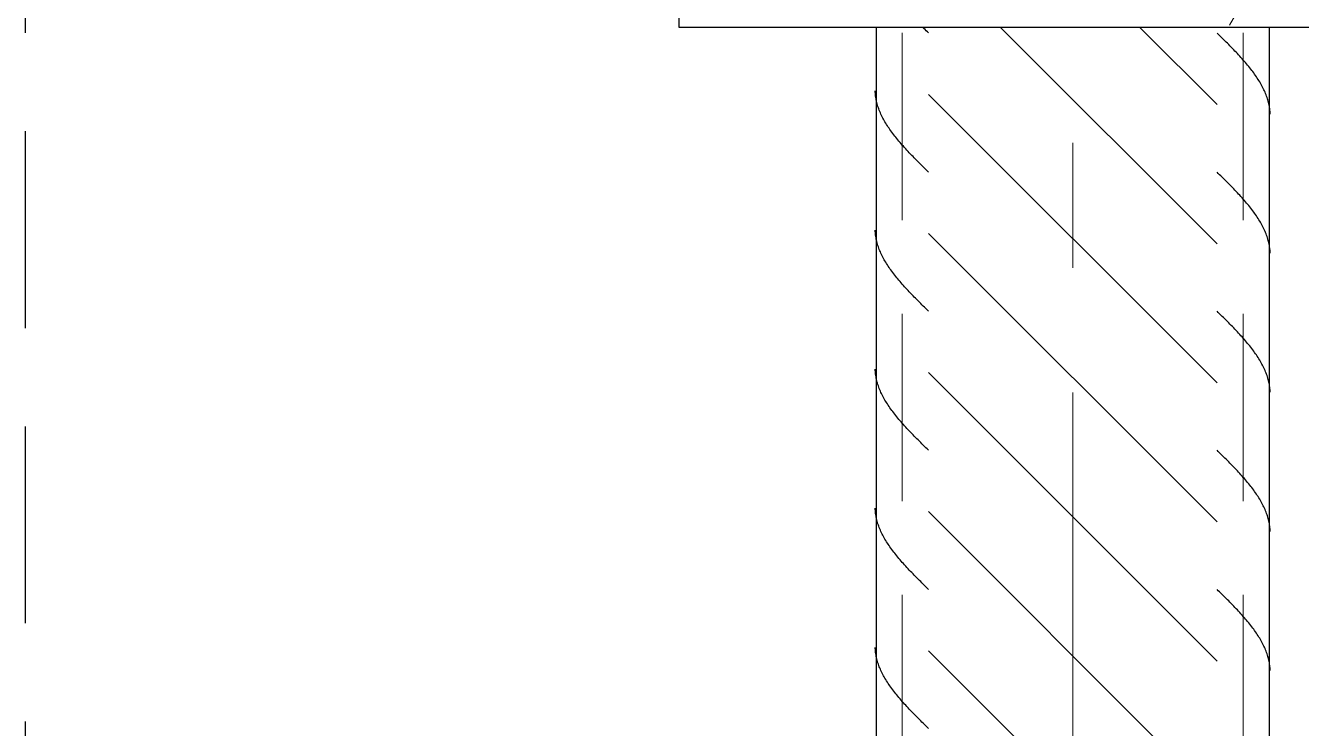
# Model space of a CAD drawing. Extents: x -9282 to 18119, y -11629 to 17404.
# Drawn here: x 1214.8 to 1312.1, y 3419 to 3472.6 of the extents above; entities that cross this region are included whole.
import ezdxf

# ---------------------------------------------------------------- set-up
doc = ezdxf.new("R2010")
doc.units = 0
doc.header["$LTSCALE"] = 30
doc.header["$MEASUREMENT"] = 0
for name, pattern in [('EJEH$0$DASHED', [0.75, 0.5, -0.25]), ('EJEH$0$Grid Line', [2.2225, 1.27, -0.3175, 0.3175, -0.3175]), ('EJEH$0$RLE-PROYECCION', [0.71438, 0.47625, -0.23813])]:
    doc.linetypes.add(name, pattern=pattern)
doc.layers.get('0').update_dxf_attribs({"linetype": 'CONTINUOUS'})
doc.layers.add('EJEH$0$CORTES', color=5, linetype='CONTINUOUS')
doc.layers.add('EJEH$0$RLA-ACHURADO', color=30, linetype='EJEH$0$RLE-PROYECCION', lineweight=15, transparency=0.7)
doc.layers.add('EJEH$0$RLA-CONTORNO', color=30, linetype='CONTINUOUS', lineweight=25)
doc.layers.add('EJEH$0$RLE-EJES-AUXILIAR', color=1, linetype='EJEH$0$Grid Line', lineweight=15)

# ---------------------------------------------------------------- blocks, each defined once
blk = doc.blocks.new('EJEH$0$RLA-COLUMNAS-CAJONES - P_M_ 300x300x20-306602-EJE H')
at = {"layer": 'EJEH$0$RLA-ACHURADO'}
for p, q in [((-1629.816, 788.27), (-1629.816, 1103)), ((-1603.816, 788.27), (-1603.816, 1103))]:
    blk.add_line(p, q, dxfattribs=at)
blk = doc.blocks.new('EJEH$0$FP_1-EJE H')
at = {"layer": 'EJEH$0$RLA-CONTORNO'}
for p, q in [((-1605.716, 1102.474), (-1605.816, 1102.572)), ((-1605.617, 1102.375), (-1605.716, 1102.474)), ((-1605.517, 1102.277), (-1605.617, 1102.375)), ((-1601.816, 826.771), (-1601.816, 1103)), ((-1605.418, 1102.179), (-1605.517, 1102.277)), ((-1605.319, 1102.081), (-1605.418, 1102.179)), ((-1605.22, 1101.983), (-1605.319, 1102.081)), ((-1605.122, 1101.885), (-1605.22, 1101.983)), ((-1605.024, 1101.786), (-1605.122, 1101.885)), ((-1604.927, 1101.688), (-1605.024, 1101.786)), ((-1604.83, 1101.59), (-1604.927, 1101.688)), ((-1604.734, 1101.492), (-1604.83, 1101.59)), ((-1604.638, 1101.394), (-1604.734, 1101.492)), ((-1604.543, 1101.296), (-1604.638, 1101.394)), ((-1604.449, 1101.197), (-1604.543, 1101.296)), ((-1604.355, 1101.099), (-1604.449, 1101.197)), ((-1604.263, 1101.001), (-1604.355, 1101.099)), ((-1604.171, 1100.903), (-1604.263, 1101.001)), ((-1604.081, 1100.805), (-1604.171, 1100.903)), ((-1603.991, 1100.706), (-1604.081, 1100.805)), ((-1603.903, 1100.608), (-1603.991, 1100.706)), ((-1603.816, 1100.51), (-1603.903, 1100.608)), ((-1603.73, 1100.412), (-1603.816, 1100.51)), ((-1603.645, 1100.314), (-1603.73, 1100.412)), ((-1603.561, 1100.216), (-1603.645, 1100.314)), ((-1603.479, 1100.117), (-1603.561, 1100.216)), ((-1603.398, 1100.019), (-1603.479, 1100.117)), ((-1603.319, 1099.921), (-1603.398, 1100.019)), ((-1603.241, 1099.823), (-1603.319, 1099.921)), ((-1603.165, 1099.725), (-1603.241, 1099.823)), ((-1603.091, 1099.627), (-1603.165, 1099.725)), ((-1603.018, 1099.528), (-1603.091, 1099.627)), ((-1602.946, 1099.43), (-1603.018, 1099.528)), ((-1602.877, 1099.332), (-1602.946, 1099.43)), ((-1602.809, 1099.234), (-1602.877, 1099.332)), ((-1602.743, 1099.136), (-1602.809, 1099.234)), ((-1602.679, 1099.037), (-1602.743, 1099.136)), ((-1602.617, 1098.939), (-1602.679, 1099.037)), ((-1602.556, 1098.841), (-1602.617, 1098.939)), ((-1602.498, 1098.743), (-1602.556, 1098.841)), ((-1602.442, 1098.645), (-1602.498, 1098.743)), ((-1602.387, 1098.547), (-1602.442, 1098.645)), ((-1602.335, 1098.448), (-1602.387, 1098.547)), ((-1602.285, 1098.35), (-1602.335, 1098.448)), ((-1602.237, 1098.252), (-1602.285, 1098.35)), ((-1602.191, 1098.154), (-1602.237, 1098.252)), ((-1602.147, 1098.056), (-1602.191, 1098.154)), ((-1602.106, 1097.958), (-1602.147, 1098.056)), ((-1602.067, 1097.859), (-1602.106, 1097.958)), ((-1602.03, 1097.761), (-1602.067, 1097.859)), ((-1601.995, 1097.663), (-1602.03, 1097.761)), ((-1601.963, 1097.565), (-1601.995, 1097.663)), ((-1601.932, 1097.467), (-1601.963, 1097.565)), ((-1601.905, 1097.369), (-1601.932, 1097.467)), ((-1601.879, 1097.27), (-1601.905, 1097.369)), ((-1601.856, 1097.172), (-1601.879, 1097.27)), ((-1601.836, 1097.074), (-1601.856, 1097.172)), ((-1601.817, 1096.976), (-1601.836, 1097.074)), ((-1601.802, 1096.878), (-1601.817, 1096.976)), ((-1601.788, 1096.779), (-1601.802, 1096.878)), ((-1601.777, 1096.681), (-1601.788, 1096.779)), ((-1601.769, 1096.583), (-1601.777, 1096.681)), ((-1601.763, 1096.485), (-1601.769, 1096.583)), ((-1601.759, 1096.387), (-1601.763, 1096.485)), ((-1605.716, 1091.867), (-1605.816, 1091.965)), ((-1605.617, 1091.769), (-1605.716, 1091.867)), ((-1605.517, 1091.671), (-1605.617, 1091.769)), ((-1605.418, 1091.572), (-1605.517, 1091.671)), ((-1605.319, 1091.474), (-1605.418, 1091.572)), ((-1605.22, 1091.376), (-1605.319, 1091.474)), ((-1605.122, 1091.278), (-1605.22, 1091.376)), ((-1605.024, 1091.18), (-1605.122, 1091.278)), ((-1604.927, 1091.082), (-1605.024, 1091.18)), ((-1604.83, 1090.983), (-1604.927, 1091.082)), ((-1604.734, 1090.885), (-1604.83, 1090.983)), ((-1604.638, 1090.787), (-1604.734, 1090.885)), ((-1604.543, 1090.689), (-1604.638, 1090.787)), ((-1604.449, 1090.591), (-1604.543, 1090.689)), ((-1604.355, 1090.493), (-1604.449, 1090.591)), ((-1604.263, 1090.394), (-1604.355, 1090.493)), ((-1604.171, 1090.296), (-1604.263, 1090.394)), ((-1604.081, 1090.198), (-1604.171, 1090.296)), ((-1603.991, 1090.1), (-1604.081, 1090.198)), ((-1603.903, 1090.002), (-1603.991, 1090.1)), ((-1603.816, 1089.904), (-1603.903, 1090.002)), ((-1603.73, 1089.805), (-1603.816, 1089.904)), ((-1603.645, 1089.707), (-1603.73, 1089.805)), ((-1603.561, 1089.609), (-1603.645, 1089.707)), ((-1603.479, 1089.511), (-1603.561, 1089.609)), ((-1603.398, 1089.413), (-1603.479, 1089.511)), ((-1603.319, 1089.314), (-1603.398, 1089.413)), ((-1603.241, 1089.216), (-1603.319, 1089.314)), ((-1603.165, 1089.118), (-1603.241, 1089.216)), ((-1603.091, 1089.02), (-1603.165, 1089.118)), ((-1603.018, 1088.922), (-1603.091, 1089.02)), ((-1602.946, 1088.824), (-1603.018, 1088.922)), ((-1602.877, 1088.725), (-1602.946, 1088.824)), ((-1602.809, 1088.627), (-1602.877, 1088.725)), ((-1602.743, 1088.529), (-1602.809, 1088.627)), ((-1602.679, 1088.431), (-1602.743, 1088.529)), ((-1602.617, 1088.333), (-1602.679, 1088.431)), ((-1602.556, 1088.235), (-1602.617, 1088.333)), ((-1602.498, 1088.136), (-1602.556, 1088.235)), ((-1602.442, 1088.038), (-1602.498, 1088.136)), ((-1602.387, 1087.94), (-1602.442, 1088.038)), ((-1602.335, 1087.842), (-1602.387, 1087.94)), ((-1602.285, 1087.744), (-1602.335, 1087.842)), ((-1602.237, 1087.645), (-1602.285, 1087.744)), ((-1602.191, 1087.547), (-1602.237, 1087.645)), ((-1602.147, 1087.449), (-1602.191, 1087.547)), ((-1602.106, 1087.351), (-1602.147, 1087.449)), ((-1602.067, 1087.253), (-1602.106, 1087.351)), ((-1602.03, 1087.155), (-1602.067, 1087.253)), ((-1601.995, 1087.056), (-1602.03, 1087.155)), ((-1601.963, 1086.958), (-1601.995, 1087.056)), ((-1601.932, 1086.86), (-1601.963, 1086.958)), ((-1601.905, 1086.762), (-1601.932, 1086.86)), ((-1601.879, 1086.664), (-1601.905, 1086.762)), ((-1601.856, 1086.566), (-1601.879, 1086.664)), ((-1601.836, 1086.467), (-1601.856, 1086.566)), ((-1601.817, 1086.369), (-1601.836, 1086.467)), ((-1601.802, 1086.271), (-1601.817, 1086.369)), ((-1601.788, 1086.173), (-1601.802, 1086.271)), ((-1601.777, 1086.075), (-1601.788, 1086.173)), ((-1601.769, 1085.977), (-1601.777, 1086.075)), ((-1601.763, 1085.878), (-1601.769, 1085.977)), ((-1601.759, 1085.78), (-1601.763, 1085.878)), ((-1605.716, 1081.26), (-1605.816, 1081.359)), ((-1605.617, 1081.162), (-1605.716, 1081.26)), ((-1605.517, 1081.064), (-1605.617, 1081.162)), ((-1605.418, 1080.966), (-1605.517, 1081.064)), ((-1605.319, 1080.868), (-1605.418, 1080.966)), ((-1605.22, 1080.77), (-1605.319, 1080.868)), ((-1605.122, 1080.671), (-1605.22, 1080.77)), ((-1605.024, 1080.573), (-1605.122, 1080.671)), ((-1604.927, 1080.475), (-1605.024, 1080.573)), ((-1604.83, 1080.377), (-1604.927, 1080.475)), ((-1604.734, 1080.279), (-1604.83, 1080.377)), ((-1604.638, 1080.18), (-1604.734, 1080.279)), ((-1604.543, 1080.082), (-1604.638, 1080.18)), ((-1604.449, 1079.984), (-1604.543, 1080.082)), ((-1604.355, 1079.886), (-1604.449, 1079.984)), ((-1604.263, 1079.788), (-1604.355, 1079.886)), ((-1604.171, 1079.69), (-1604.263, 1079.788)), ((-1604.081, 1079.591), (-1604.171, 1079.69)), ((-1603.991, 1079.493), (-1604.081, 1079.591)), ((-1603.903, 1079.395), (-1603.991, 1079.493)), ((-1603.816, 1079.297), (-1603.903, 1079.395)), ((-1603.73, 1079.199), (-1603.816, 1079.297)), ((-1603.645, 1079.101), (-1603.73, 1079.199)), ((-1603.561, 1079.002), (-1603.645, 1079.101)), ((-1603.479, 1078.904), (-1603.561, 1079.002)), ((-1603.398, 1078.806), (-1603.479, 1078.904)), ((-1603.319, 1078.708), (-1603.398, 1078.806)), ((-1603.241, 1078.61), (-1603.319, 1078.708)), ((-1603.165, 1078.512), (-1603.241, 1078.61)), ((-1603.091, 1078.413), (-1603.165, 1078.512)), ((-1603.018, 1078.315), (-1603.091, 1078.413)), ((-1602.946, 1078.217), (-1603.018, 1078.315)), ((-1602.877, 1078.119), (-1602.946, 1078.217)), ((-1602.809, 1078.021), (-1602.877, 1078.119)), ((-1602.743, 1077.922), (-1602.809, 1078.021)), ((-1602.679, 1077.824), (-1602.743, 1077.922)), ((-1602.617, 1077.726), (-1602.679, 1077.824)), ((-1602.556, 1077.628), (-1602.617, 1077.726)), ((-1602.498, 1077.53), (-1602.556, 1077.628)), ((-1602.442, 1077.432), (-1602.498, 1077.53)), ((-1602.387, 1077.333), (-1602.442, 1077.432)), ((-1602.335, 1077.235), (-1602.387, 1077.333)), ((-1602.285, 1077.137), (-1602.335, 1077.235)), ((-1602.237, 1077.039), (-1602.285, 1077.137)), ((-1602.191, 1076.941), (-1602.237, 1077.039)), ((-1602.147, 1076.843), (-1602.191, 1076.941)), ((-1602.106, 1076.744), (-1602.147, 1076.843)), ((-1602.067, 1076.646), (-1602.106, 1076.744)), ((-1602.03, 1076.548), (-1602.067, 1076.646)), ((-1601.995, 1076.45), (-1602.03, 1076.548)), ((-1601.963, 1076.352), (-1601.995, 1076.45)), ((-1601.932, 1076.253), (-1601.963, 1076.352)), ((-1601.905, 1076.155), (-1601.932, 1076.253)), ((-1601.879, 1076.057), (-1601.905, 1076.155)), ((-1601.856, 1075.959), (-1601.879, 1076.057)), ((-1601.836, 1075.861), (-1601.856, 1075.959)), ((-1601.817, 1075.763), (-1601.836, 1075.861)), ((-1601.802, 1075.664), (-1601.817, 1075.763)), ((-1601.788, 1075.566), (-1601.802, 1075.664)), ((-1601.777, 1075.468), (-1601.788, 1075.566)), ((-1601.769, 1075.37), (-1601.777, 1075.468)), ((-1601.763, 1075.272), (-1601.769, 1075.37)), ((-1601.759, 1075.174), (-1601.763, 1075.272)), ((-1605.716, 1070.654), (-1605.816, 1070.752)), ((-1605.617, 1070.556), (-1605.716, 1070.654)), ((-1605.517, 1070.457), (-1605.617, 1070.556)), ((-1605.418, 1070.359), (-1605.517, 1070.457)), ((-1605.319, 1070.261), (-1605.418, 1070.359)), ((-1605.22, 1070.163), (-1605.319, 1070.261)), ((-1605.122, 1070.065), (-1605.22, 1070.163)), ((-1605.024, 1069.967), (-1605.122, 1070.065)), ((-1604.927, 1069.868), (-1605.024, 1069.967)), ((-1604.83, 1069.77), (-1604.927, 1069.868)), ((-1604.734, 1069.672), (-1604.83, 1069.77)), ((-1604.638, 1069.574), (-1604.734, 1069.672)), ((-1604.543, 1069.476), (-1604.638, 1069.574)), ((-1604.449, 1069.378), (-1604.543, 1069.476)), ((-1604.355, 1069.279), (-1604.449, 1069.378)), ((-1604.263, 1069.181), (-1604.355, 1069.279)), ((-1604.171, 1069.083), (-1604.263, 1069.181)), ((-1604.081, 1068.985), (-1604.171, 1069.083)), ((-1603.991, 1068.887), (-1604.081, 1068.985)), ((-1603.903, 1068.788), (-1603.991, 1068.887)), ((-1603.816, 1068.69), (-1603.903, 1068.788)), ((-1603.73, 1068.592), (-1603.816, 1068.69)), ((-1603.645, 1068.494), (-1603.73, 1068.592)), ((-1603.561, 1068.396), (-1603.645, 1068.494)), ((-1603.479, 1068.298), (-1603.561, 1068.396)), ((-1603.398, 1068.199), (-1603.479, 1068.298)), ((-1603.319, 1068.101), (-1603.398, 1068.199)), ((-1603.241, 1068.003), (-1603.319, 1068.101)), ((-1603.165, 1067.905), (-1603.241, 1068.003)), ((-1603.091, 1067.807), (-1603.165, 1067.905)), ((-1603.018, 1067.709), (-1603.091, 1067.807)), ((-1602.946, 1067.61), (-1603.018, 1067.709)), ((-1602.877, 1067.512), (-1602.946, 1067.61)), ((-1602.809, 1067.414), (-1602.877, 1067.512)), ((-1602.743, 1067.316), (-1602.809, 1067.414)), ((-1602.679, 1067.218), (-1602.743, 1067.316)), ((-1602.617, 1067.12), (-1602.679, 1067.218)), ((-1602.556, 1067.021), (-1602.617, 1067.12)), ((-1602.498, 1066.923), (-1602.556, 1067.021)), ((-1602.442, 1066.825), (-1602.498, 1066.923)), ((-1602.387, 1066.727), (-1602.442, 1066.825)), ((-1602.335, 1066.629), (-1602.387, 1066.727)), ((-1602.285, 1066.53), (-1602.335, 1066.629)), ((-1602.237, 1066.432), (-1602.285, 1066.53)), ((-1602.191, 1066.334), (-1602.237, 1066.432)), ((-1602.147, 1066.236), (-1602.191, 1066.334)), ((-1602.106, 1066.138), (-1602.147, 1066.236)), ((-1602.067, 1066.04), (-1602.106, 1066.138)), ((-1602.03, 1065.941), (-1602.067, 1066.04)), ((-1601.995, 1065.843), (-1602.03, 1065.941)), ((-1601.963, 1065.745), (-1601.995, 1065.843)), ((-1601.932, 1065.647), (-1601.963, 1065.745)), ((-1601.905, 1065.549), (-1601.932, 1065.647)), ((-1601.879, 1065.451), (-1601.905, 1065.549)), ((-1601.856, 1065.352), (-1601.879, 1065.451)), ((-1601.836, 1065.254), (-1601.856, 1065.352)), ((-1601.817, 1065.156), (-1601.836, 1065.254)), ((-1601.802, 1065.058), (-1601.817, 1065.156)), ((-1601.788, 1064.96), (-1601.802, 1065.058)), ((-1601.777, 1064.861), (-1601.788, 1064.96)), ((-1601.769, 1064.763), (-1601.777, 1064.861)), ((-1601.763, 1064.665), (-1601.769, 1064.763)), ((-1601.759, 1064.567), (-1601.763, 1064.665)), ((-1605.716, 1060.047), (-1605.816, 1060.145)), ((-1605.617, 1059.949), (-1605.716, 1060.047)), ((-1605.517, 1059.851), (-1605.617, 1059.949)), ((-1605.418, 1059.753), (-1605.517, 1059.851)), ((-1605.319, 1059.655), (-1605.418, 1059.753)), ((-1605.22, 1059.556), (-1605.319, 1059.655)), ((-1605.122, 1059.458), (-1605.22, 1059.556)), ((-1605.024, 1059.36), (-1605.122, 1059.458)), ((-1604.927, 1059.262), (-1605.024, 1059.36)), ((-1604.83, 1059.164), (-1604.927, 1059.262)), ((-1604.734, 1059.065), (-1604.83, 1059.164)), ((-1604.638, 1058.967), (-1604.734, 1059.065)), ((-1604.543, 1058.869), (-1604.638, 1058.967)), ((-1604.449, 1058.771), (-1604.543, 1058.869)), ((-1604.355, 1058.673), (-1604.449, 1058.771)), ((-1604.263, 1058.575), (-1604.355, 1058.673)), ((-1604.171, 1058.476), (-1604.263, 1058.575)), ((-1604.081, 1058.378), (-1604.171, 1058.476)), ((-1603.991, 1058.28), (-1604.081, 1058.378)), ((-1603.903, 1058.182), (-1603.991, 1058.28)), ((-1603.816, 1058.084), (-1603.903, 1058.182)), ((-1603.73, 1057.986), (-1603.816, 1058.084)), ((-1603.645, 1057.887), (-1603.73, 1057.986)), ((-1603.561, 1057.789), (-1603.645, 1057.887)), ((-1603.479, 1057.691), (-1603.561, 1057.789)), ((-1603.398, 1057.593), (-1603.479, 1057.691)), ((-1603.319, 1057.495), (-1603.398, 1057.593)), ((-1603.241, 1057.396), (-1603.319, 1057.495)), ((-1603.165, 1057.298), (-1603.241, 1057.396)), ((-1603.091, 1057.2), (-1603.165, 1057.298)), ((-1603.018, 1057.102), (-1603.091, 1057.2)), ((-1602.946, 1057.004), (-1603.018, 1057.102)), ((-1602.877, 1056.906), (-1602.946, 1057.004)), ((-1602.809, 1056.807), (-1602.877, 1056.906)), ((-1602.743, 1056.709), (-1602.809, 1056.807)), ((-1602.679, 1056.611), (-1602.743, 1056.709)), ((-1602.617, 1056.513), (-1602.679, 1056.611)), ((-1602.556, 1056.415), (-1602.617, 1056.513)), ((-1602.498, 1056.317), (-1602.556, 1056.415)), ((-1602.442, 1056.218), (-1602.498, 1056.317)), ((-1602.387, 1056.12), (-1602.442, 1056.218)), ((-1602.335, 1056.022), (-1602.387, 1056.12)), ((-1602.285, 1055.924), (-1602.335, 1056.022)), ((-1602.237, 1055.826), (-1602.285, 1055.924)), ((-1602.191, 1055.728), (-1602.237, 1055.826)), ((-1602.147, 1055.629), (-1602.191, 1055.728)), ((-1602.106, 1055.531), (-1602.147, 1055.629)), ((-1602.067, 1055.433), (-1602.106, 1055.531)), ((-1602.03, 1055.335), (-1602.067, 1055.433)), ((-1601.995, 1055.237), (-1602.03, 1055.335)), ((-1601.963, 1055.138), (-1601.995, 1055.237)), ((-1601.932, 1055.04), (-1601.963, 1055.138)), ((-1601.905, 1054.942), (-1601.932, 1055.04)), ((-1601.879, 1054.844), (-1601.905, 1054.942)), ((-1601.856, 1054.746), (-1601.879, 1054.844)), ((-1601.836, 1054.648), (-1601.856, 1054.746)), ((-1601.817, 1054.549), (-1601.836, 1054.648)), ((-1601.802, 1054.451), (-1601.817, 1054.549)), ((-1601.788, 1054.353), (-1601.802, 1054.451)), ((-1601.777, 1054.255), (-1601.788, 1054.353)), ((-1601.769, 1054.157), (-1601.777, 1054.255)), ((-1601.763, 1054.059), (-1601.769, 1054.157)), ((-1601.759, 1053.96), (-1601.763, 1054.059))]:
    blk.add_line(p, q, dxfattribs=at)
blk = doc.blocks.new('EJEH$0$FP_2-EJE H')
at = {"layer": 'EJEH$0$RLA-CONTORNO'}
for p, q in [((-1631.816, 1103), (-1631.816, 788.27)), ((-1628.161, 1102.915), (-1628.247, 1103)), ((-1628.075, 1102.83), (-1628.161, 1102.915)), ((-1627.989, 1102.744), (-1628.075, 1102.83)), ((-1627.902, 1102.659), (-1627.989, 1102.744)), ((-1627.816, 1102.574), (-1627.902, 1102.659)), ((-1631.869, 1098.054), (-1631.873, 1098.152)), ((-1631.863, 1097.956), (-1631.869, 1098.054)), ((-1631.855, 1097.858), (-1631.863, 1097.956)), ((-1631.844, 1097.76), (-1631.855, 1097.858)), ((-1631.83, 1097.662), (-1631.844, 1097.76)), ((-1631.814, 1097.563), (-1631.83, 1097.662)), ((-1631.796, 1097.465), (-1631.814, 1097.563)), ((-1631.776, 1097.367), (-1631.796, 1097.465)), ((-1631.753, 1097.269), (-1631.776, 1097.367)), ((-1631.727, 1097.171), (-1631.753, 1097.269)), ((-1631.699, 1097.072), (-1631.727, 1097.171)), ((-1631.669, 1096.974), (-1631.699, 1097.072)), ((-1631.637, 1096.876), (-1631.669, 1096.974)), ((-1631.602, 1096.778), (-1631.637, 1096.876)), ((-1631.565, 1096.68), (-1631.602, 1096.778)), ((-1631.526, 1096.582), (-1631.565, 1096.68)), ((-1631.485, 1096.483), (-1631.526, 1096.582)), ((-1631.441, 1096.385), (-1631.485, 1096.483)), ((-1631.395, 1096.287), (-1631.441, 1096.385)), ((-1631.347, 1096.189), (-1631.395, 1096.287)), ((-1631.297, 1096.091), (-1631.347, 1096.189)), ((-1631.245, 1095.993), (-1631.297, 1096.091)), ((-1631.19, 1095.894), (-1631.245, 1095.993)), ((-1631.134, 1095.796), (-1631.19, 1095.894)), ((-1631.076, 1095.698), (-1631.134, 1095.796)), ((-1631.015, 1095.6), (-1631.076, 1095.698)), ((-1630.953, 1095.502), (-1631.015, 1095.6)), ((-1630.889, 1095.404), (-1630.953, 1095.502)), ((-1630.823, 1095.305), (-1630.889, 1095.404)), ((-1630.755, 1095.207), (-1630.823, 1095.305)), ((-1630.686, 1095.109), (-1630.755, 1095.207)), ((-1630.614, 1095.011), (-1630.686, 1095.109)), ((-1630.541, 1094.913), (-1630.614, 1095.011)), ((-1630.467, 1094.814), (-1630.541, 1094.913)), ((-1630.39, 1094.716), (-1630.467, 1094.814)), ((-1630.313, 1094.618), (-1630.39, 1094.716)), ((-1630.233, 1094.52), (-1630.313, 1094.618)), ((-1630.153, 1094.422), (-1630.233, 1094.52)), ((-1630.071, 1094.324), (-1630.153, 1094.422)), ((-1629.987, 1094.225), (-1630.071, 1094.324)), ((-1629.902, 1094.127), (-1629.987, 1094.225)), ((-1629.816, 1094.029), (-1629.902, 1094.127)), ((-1629.729, 1093.931), (-1629.816, 1094.029)), ((-1629.641, 1093.833), (-1629.729, 1093.931)), ((-1629.551, 1093.735), (-1629.641, 1093.833)), ((-1629.46, 1093.636), (-1629.551, 1093.735)), ((-1629.369, 1093.538), (-1629.46, 1093.636)), ((-1629.276, 1093.44), (-1629.369, 1093.538)), ((-1629.183, 1093.342), (-1629.276, 1093.44)), ((-1629.089, 1093.244), (-1629.183, 1093.342)), ((-1628.994, 1093.145), (-1629.089, 1093.244)), ((-1628.898, 1093.047), (-1628.994, 1093.145)), ((-1628.802, 1092.949), (-1628.898, 1093.047)), ((-1628.705, 1092.851), (-1628.802, 1092.949)), ((-1628.608, 1092.753), (-1628.705, 1092.851)), ((-1628.51, 1092.655), (-1628.608, 1092.753)), ((-1628.411, 1092.556), (-1628.51, 1092.655)), ((-1628.313, 1092.458), (-1628.411, 1092.556)), ((-1628.214, 1092.36), (-1628.313, 1092.458)), ((-1628.114, 1092.262), (-1628.214, 1092.36)), ((-1628.015, 1092.164), (-1628.114, 1092.262)), ((-1627.916, 1092.066), (-1628.015, 1092.164)), ((-1627.816, 1091.967), (-1627.916, 1092.066)), ((-1631.869, 1087.448), (-1631.873, 1087.546)), ((-1631.863, 1087.349), (-1631.869, 1087.448)), ((-1631.855, 1087.251), (-1631.863, 1087.349)), ((-1631.844, 1087.153), (-1631.855, 1087.251)), ((-1631.83, 1087.055), (-1631.844, 1087.153)), ((-1631.814, 1086.957), (-1631.83, 1087.055)), ((-1631.796, 1086.859), (-1631.814, 1086.957)), ((-1631.776, 1086.76), (-1631.796, 1086.859)), ((-1631.753, 1086.662), (-1631.776, 1086.76)), ((-1631.727, 1086.564), (-1631.753, 1086.662)), ((-1631.699, 1086.466), (-1631.727, 1086.564)), ((-1631.669, 1086.368), (-1631.699, 1086.466)), ((-1631.637, 1086.27), (-1631.669, 1086.368)), ((-1631.602, 1086.171), (-1631.637, 1086.27)), ((-1631.565, 1086.073), (-1631.602, 1086.171)), ((-1631.526, 1085.975), (-1631.565, 1086.073)), ((-1631.485, 1085.877), (-1631.526, 1085.975)), ((-1631.441, 1085.779), (-1631.485, 1085.877)), ((-1631.395, 1085.68), (-1631.441, 1085.779)), ((-1631.347, 1085.582), (-1631.395, 1085.68)), ((-1631.297, 1085.484), (-1631.347, 1085.582)), ((-1631.245, 1085.386), (-1631.297, 1085.484)), ((-1631.19, 1085.288), (-1631.245, 1085.386)), ((-1631.134, 1085.19), (-1631.19, 1085.288)), ((-1631.076, 1085.091), (-1631.134, 1085.19)), ((-1631.015, 1084.993), (-1631.076, 1085.091)), ((-1630.953, 1084.895), (-1631.015, 1084.993)), ((-1630.889, 1084.797), (-1630.953, 1084.895)), ((-1630.823, 1084.699), (-1630.889, 1084.797)), ((-1630.755, 1084.601), (-1630.823, 1084.699)), ((-1630.686, 1084.502), (-1630.755, 1084.601)), ((-1630.614, 1084.404), (-1630.686, 1084.502)), ((-1630.541, 1084.306), (-1630.614, 1084.404)), ((-1630.467, 1084.208), (-1630.541, 1084.306)), ((-1630.39, 1084.11), (-1630.467, 1084.208)), ((-1630.313, 1084.012), (-1630.39, 1084.11)), ((-1630.233, 1083.913), (-1630.313, 1084.012)), ((-1630.153, 1083.815), (-1630.233, 1083.913)), ((-1630.071, 1083.717), (-1630.153, 1083.815)), ((-1629.987, 1083.619), (-1630.071, 1083.717)), ((-1629.902, 1083.521), (-1629.987, 1083.619)), ((-1629.816, 1083.422), (-1629.902, 1083.521)), ((-1629.729, 1083.324), (-1629.816, 1083.422)), ((-1629.641, 1083.226), (-1629.729, 1083.324)), ((-1629.551, 1083.128), (-1629.641, 1083.226)), ((-1629.46, 1083.03), (-1629.551, 1083.128)), ((-1629.369, 1082.932), (-1629.46, 1083.03)), ((-1629.276, 1082.833), (-1629.369, 1082.932)), ((-1629.183, 1082.735), (-1629.276, 1082.833)), ((-1629.089, 1082.637), (-1629.183, 1082.735)), ((-1628.994, 1082.539), (-1629.089, 1082.637)), ((-1628.898, 1082.441), (-1628.994, 1082.539)), ((-1628.802, 1082.343), (-1628.898, 1082.441)), ((-1628.705, 1082.244), (-1628.802, 1082.343)), ((-1628.608, 1082.146), (-1628.705, 1082.244)), ((-1628.51, 1082.048), (-1628.608, 1082.146)), ((-1628.411, 1081.95), (-1628.51, 1082.048)), ((-1628.313, 1081.852), (-1628.411, 1081.95)), ((-1628.214, 1081.753), (-1628.313, 1081.852)), ((-1628.114, 1081.655), (-1628.214, 1081.753)), ((-1628.015, 1081.557), (-1628.114, 1081.655)), ((-1627.916, 1081.459), (-1628.015, 1081.557)), ((-1627.816, 1081.361), (-1627.916, 1081.459)), ((-1631.869, 1076.841), (-1631.873, 1076.939)), ((-1631.863, 1076.743), (-1631.869, 1076.841)), ((-1631.855, 1076.645), (-1631.863, 1076.743)), ((-1631.844, 1076.547), (-1631.855, 1076.645)), ((-1631.83, 1076.448), (-1631.844, 1076.547)), ((-1631.814, 1076.35), (-1631.83, 1076.448)), ((-1631.796, 1076.252), (-1631.814, 1076.35)), ((-1631.776, 1076.154), (-1631.796, 1076.252)), ((-1631.753, 1076.056), (-1631.776, 1076.154)), ((-1631.727, 1075.957), (-1631.753, 1076.056)), ((-1631.699, 1075.859), (-1631.727, 1075.957)), ((-1631.669, 1075.761), (-1631.699, 1075.859)), ((-1631.637, 1075.663), (-1631.669, 1075.761)), ((-1631.602, 1075.565), (-1631.637, 1075.663)), ((-1631.565, 1075.467), (-1631.602, 1075.565)), ((-1631.526, 1075.368), (-1631.565, 1075.467)), ((-1631.485, 1075.27), (-1631.526, 1075.368)), ((-1631.441, 1075.172), (-1631.485, 1075.27)), ((-1631.395, 1075.074), (-1631.441, 1075.172)), ((-1631.347, 1074.976), (-1631.395, 1075.074)), ((-1631.297, 1074.878), (-1631.347, 1074.976)), ((-1631.245, 1074.779), (-1631.297, 1074.878)), ((-1631.19, 1074.681), (-1631.245, 1074.779)), ((-1631.134, 1074.583), (-1631.19, 1074.681)), ((-1631.076, 1074.485), (-1631.134, 1074.583)), ((-1631.015, 1074.387), (-1631.076, 1074.485)), ((-1630.953, 1074.288), (-1631.015, 1074.387)), ((-1630.889, 1074.19), (-1630.953, 1074.288)), ((-1630.823, 1074.092), (-1630.889, 1074.19)), ((-1630.755, 1073.994), (-1630.823, 1074.092)), ((-1630.686, 1073.896), (-1630.755, 1073.994)), ((-1630.614, 1073.798), (-1630.686, 1073.896)), ((-1630.541, 1073.699), (-1630.614, 1073.798)), ((-1630.467, 1073.601), (-1630.541, 1073.699)), ((-1630.39, 1073.503), (-1630.467, 1073.601)), ((-1630.313, 1073.405), (-1630.39, 1073.503)), ((-1630.233, 1073.307), (-1630.313, 1073.405)), ((-1630.153, 1073.209), (-1630.233, 1073.307)), ((-1630.071, 1073.11), (-1630.153, 1073.209)), ((-1629.987, 1073.012), (-1630.071, 1073.11)), ((-1629.902, 1072.914), (-1629.987, 1073.012)), ((-1629.816, 1072.816), (-1629.902, 1072.914)), ((-1629.729, 1072.718), (-1629.816, 1072.816)), ((-1629.641, 1072.62), (-1629.729, 1072.718)), ((-1629.551, 1072.521), (-1629.641, 1072.62)), ((-1629.46, 1072.423), (-1629.551, 1072.521)), ((-1629.369, 1072.325), (-1629.46, 1072.423)), ((-1629.276, 1072.227), (-1629.369, 1072.325)), ((-1629.183, 1072.129), (-1629.276, 1072.227)), ((-1629.089, 1072.03), (-1629.183, 1072.129)), ((-1628.994, 1071.932), (-1629.089, 1072.03)), ((-1628.898, 1071.834), (-1628.994, 1071.932)), ((-1628.802, 1071.736), (-1628.898, 1071.834)), ((-1628.705, 1071.638), (-1628.802, 1071.736)), ((-1628.608, 1071.54), (-1628.705, 1071.638)), ((-1628.51, 1071.441), (-1628.608, 1071.54)), ((-1628.411, 1071.343), (-1628.51, 1071.441)), ((-1628.313, 1071.245), (-1628.411, 1071.343)), ((-1628.214, 1071.147), (-1628.313, 1071.245)), ((-1628.114, 1071.049), (-1628.214, 1071.147)), ((-1628.015, 1070.951), (-1628.114, 1071.049)), ((-1627.916, 1070.852), (-1628.015, 1070.951)), ((-1627.816, 1070.754), (-1627.916, 1070.852)), ((-1631.869, 1066.234), (-1631.873, 1066.333)), ((-1631.863, 1066.136), (-1631.869, 1066.234)), ((-1631.855, 1066.038), (-1631.863, 1066.136)), ((-1631.844, 1065.94), (-1631.855, 1066.038)), ((-1631.83, 1065.842), (-1631.844, 1065.94)), ((-1631.814, 1065.744), (-1631.83, 1065.842)), ((-1631.796, 1065.645), (-1631.814, 1065.744)), ((-1631.776, 1065.547), (-1631.796, 1065.645)), ((-1631.753, 1065.449), (-1631.776, 1065.547)), ((-1631.727, 1065.351), (-1631.753, 1065.449)), ((-1631.699, 1065.253), (-1631.727, 1065.351)), ((-1631.669, 1065.155), (-1631.699, 1065.253)), ((-1631.637, 1065.056), (-1631.669, 1065.155)), ((-1631.602, 1064.958), (-1631.637, 1065.056)), ((-1631.565, 1064.86), (-1631.602, 1064.958)), ((-1631.526, 1064.762), (-1631.565, 1064.86)), ((-1631.485, 1064.664), (-1631.526, 1064.762)), ((-1631.441, 1064.565), (-1631.485, 1064.664)), ((-1631.395, 1064.467), (-1631.441, 1064.565)), ((-1631.347, 1064.369), (-1631.395, 1064.467)), ((-1631.297, 1064.271), (-1631.347, 1064.369)), ((-1631.245, 1064.173), (-1631.297, 1064.271)), ((-1631.19, 1064.075), (-1631.245, 1064.173)), ((-1631.134, 1063.976), (-1631.19, 1064.075)), ((-1631.076, 1063.878), (-1631.134, 1063.976)), ((-1631.015, 1063.78), (-1631.076, 1063.878)), ((-1630.953, 1063.682), (-1631.015, 1063.78)), ((-1630.889, 1063.584), (-1630.953, 1063.682)), ((-1630.823, 1063.486), (-1630.889, 1063.584)), ((-1630.755, 1063.387), (-1630.823, 1063.486)), ((-1630.686, 1063.289), (-1630.755, 1063.387)), ((-1630.614, 1063.191), (-1630.686, 1063.289)), ((-1630.541, 1063.093), (-1630.614, 1063.191)), ((-1630.467, 1062.995), (-1630.541, 1063.093)), ((-1630.39, 1062.896), (-1630.467, 1062.995)), ((-1630.313, 1062.798), (-1630.39, 1062.896)), ((-1630.233, 1062.7), (-1630.313, 1062.798)), ((-1630.153, 1062.602), (-1630.233, 1062.7)), ((-1630.071, 1062.504), (-1630.153, 1062.602)), ((-1629.987, 1062.406), (-1630.071, 1062.504)), ((-1629.902, 1062.307), (-1629.987, 1062.406)), ((-1629.816, 1062.209), (-1629.902, 1062.307)), ((-1629.729, 1062.111), (-1629.816, 1062.209)), ((-1629.641, 1062.013), (-1629.729, 1062.111)), ((-1629.551, 1061.915), (-1629.641, 1062.013)), ((-1629.46, 1061.817), (-1629.551, 1061.915)), ((-1629.369, 1061.718), (-1629.46, 1061.817)), ((-1629.276, 1061.62), (-1629.369, 1061.718)), ((-1629.183, 1061.522), (-1629.276, 1061.62)), ((-1629.089, 1061.424), (-1629.183, 1061.522)), ((-1628.994, 1061.326), (-1629.089, 1061.424)), ((-1628.898, 1061.228), (-1628.994, 1061.326)), ((-1628.802, 1061.129), (-1628.898, 1061.228)), ((-1628.705, 1061.031), (-1628.802, 1061.129)), ((-1628.608, 1060.933), (-1628.705, 1061.031)), ((-1628.51, 1060.835), (-1628.608, 1060.933)), ((-1628.411, 1060.737), (-1628.51, 1060.835)), ((-1628.313, 1060.638), (-1628.411, 1060.737)), ((-1628.214, 1060.54), (-1628.313, 1060.638)), ((-1628.114, 1060.442), (-1628.214, 1060.54)), ((-1628.015, 1060.344), (-1628.114, 1060.442)), ((-1627.916, 1060.246), (-1628.015, 1060.344)), ((-1627.816, 1060.148), (-1627.916, 1060.246)), ((-1631.869, 1055.628), (-1631.873, 1055.726)), ((-1631.863, 1055.53), (-1631.869, 1055.628)), ((-1631.855, 1055.431), (-1631.863, 1055.53)), ((-1631.844, 1055.333), (-1631.855, 1055.431)), ((-1631.83, 1055.235), (-1631.844, 1055.333)), ((-1631.814, 1055.137), (-1631.83, 1055.235)), ((-1631.796, 1055.039), (-1631.814, 1055.137)), ((-1631.776, 1054.941), (-1631.796, 1055.039)), ((-1631.753, 1054.842), (-1631.776, 1054.941)), ((-1631.727, 1054.744), (-1631.753, 1054.842)), ((-1631.699, 1054.646), (-1631.727, 1054.744)), ((-1631.669, 1054.548), (-1631.699, 1054.646)), ((-1631.637, 1054.45), (-1631.669, 1054.548)), ((-1631.602, 1054.352), (-1631.637, 1054.45)), ((-1631.565, 1054.253), (-1631.602, 1054.352)), ((-1631.526, 1054.155), (-1631.565, 1054.253)), ((-1631.485, 1054.057), (-1631.526, 1054.155)), ((-1631.441, 1053.959), (-1631.485, 1054.057)), ((-1631.395, 1053.861), (-1631.441, 1053.959)), ((-1631.347, 1053.763), (-1631.395, 1053.861)), ((-1631.297, 1053.664), (-1631.347, 1053.763)), ((-1631.245, 1053.566), (-1631.297, 1053.664)), ((-1631.19, 1053.468), (-1631.245, 1053.566)), ((-1631.134, 1053.37), (-1631.19, 1053.468)), ((-1631.076, 1053.272), (-1631.134, 1053.37)), ((-1631.015, 1053.173), (-1631.076, 1053.272)), ((-1630.953, 1053.075), (-1631.015, 1053.173)), ((-1630.889, 1052.977), (-1630.953, 1053.075)), ((-1630.823, 1052.879), (-1630.889, 1052.977)), ((-1630.755, 1052.781), (-1630.823, 1052.879)), ((-1630.686, 1052.683), (-1630.755, 1052.781)), ((-1630.614, 1052.584), (-1630.686, 1052.683)), ((-1630.541, 1052.486), (-1630.614, 1052.584)), ((-1630.467, 1052.388), (-1630.541, 1052.486)), ((-1630.39, 1052.29), (-1630.467, 1052.388)), ((-1630.313, 1052.192), (-1630.39, 1052.29)), ((-1630.233, 1052.094), (-1630.313, 1052.192)), ((-1630.153, 1051.995), (-1630.233, 1052.094)), ((-1630.071, 1051.897), (-1630.153, 1051.995)), ((-1629.987, 1051.799), (-1630.071, 1051.897)), ((-1629.902, 1051.701), (-1629.987, 1051.799)), ((-1629.816, 1051.603), (-1629.902, 1051.701)), ((-1629.729, 1051.504), (-1629.816, 1051.603)), ((-1629.641, 1051.406), (-1629.729, 1051.504)), ((-1629.551, 1051.308), (-1629.641, 1051.406)), ((-1629.46, 1051.21), (-1629.551, 1051.308)), ((-1629.369, 1051.112), (-1629.46, 1051.21)), ((-1629.276, 1051.014), (-1629.369, 1051.112)), ((-1629.183, 1050.915), (-1629.276, 1051.014)), ((-1629.089, 1050.817), (-1629.183, 1050.915)), ((-1628.994, 1050.719), (-1629.089, 1050.817)), ((-1628.898, 1050.621), (-1628.994, 1050.719)), ((-1628.802, 1050.523), (-1628.898, 1050.621)), ((-1628.705, 1050.425), (-1628.802, 1050.523)), ((-1628.608, 1050.326), (-1628.705, 1050.425)), ((-1628.51, 1050.228), (-1628.608, 1050.326)), ((-1628.411, 1050.13), (-1628.51, 1050.228)), ((-1628.313, 1050.032), (-1628.411, 1050.13)), ((-1628.214, 1049.934), (-1628.313, 1050.032)), ((-1628.114, 1049.836), (-1628.214, 1049.934)), ((-1628.015, 1049.737), (-1628.114, 1049.836)), ((-1627.916, 1049.639), (-1628.015, 1049.737)), ((-1627.816, 1049.541), (-1627.916, 1049.639))]:
    blk.add_line(p, q, dxfattribs=at)
blk = doc.blocks.new('EJEH')
at = {"layer": 'EJEH$0$RLA-ACHURADO'}
h = blk.add_hatch(dxfattribs=at)
h.set_pattern_fill('SAND - DENSE', color=256, style=0, pattern_type=2)
h.set_pattern_definition([(0, (-439.582, -2117.392), (20.32, 5.08), [1.676, -13.564, 1.676, -13.564, -81.28]), (0, (-439.582, -2117.392), (20.32, 5.08), [-30.48, 1.676, -28.804, 1.676, -13.564, -35.56]), (0, (-439.582, -2117.392), (20.32, 5.08), [-76.2, 1.676, -8.484, 1.676, -23.724]), (120, (-431.962, -2114.852), (-14.559409, 15.057636), [1.676, -13.564, 1.676, -13.564, -81.28]), (120, (-431.962, -2114.852), (-14.559409, 15.057636), [-30.48, 1.676, -28.804, 1.676, -13.564, -35.56]), (120, (-431.962, -2114.852), (-14.559409, 15.057636), [-76.2, 1.676, -8.484, 1.676, -23.724]), (240, (-429.422, -2104.692), (-5.760591, -20.137636), [1.676, -13.564, 1.676, -13.564, -81.28]), (240, (-429.422, -2104.692), (-5.760591, -20.137636), [-30.48, 1.676, -28.804, 1.676, -13.564, -35.56]), (240, (-429.422, -2104.692), (-5.760591, -20.137636), [-76.2, 1.676, -8.484, 1.676, -23.724])])
h.paths.add_polyline_path([(-1586.816, 1103), (-1586.816, 1183), (-1646.816, 1183), (-1646.816, 1103), (-1594.992, 1103)], flags=0)
h = blk.add_hatch(dxfattribs=at)
h.set_pattern_fill('RLE-ELEMENTOS METALICOS', color=256, style=0, pattern_type=2)
h.set_pattern_definition([(135, (-439.582, -2117.392), (-5.303301, -5.303301), [])])
h.paths.add_polyline_path([(-1615.624, 788.27), (-1605.816, 788.27), (-1605.816, 1103), (-1627.816, 1103), (-1627.816, 788.27)], flags=0)
at = {"layer": 'EJEH$0$CORTES', "color": 1, "linetype": 'EJEH$0$DASHED'}
blk.add_lwpolyline([(-1646.665, 1314.798), (-1146.484, 1314.798, -0.414214), (-1096.484, 1264.798), (-1096.484, 652.576, -0.414214), (-1146.484, 602.576), (-1646.665, 602.576, -0.414214), (-1696.665, 652.576), (-1696.665, 1264.798, -0.414214)], format="xyb", close=True, dxfattribs=at)
at = {"layer": 'EJEH$0$RLA-CONTORNO'}
for p, q in [((-1646.816, 1103), (-1646.816, 1183)), ((-1586.816, 1103), (-1646.816, 1103))]:
    blk.add_line(p, q, dxfattribs=at)
at = {"layer": 'EJEH$0$RLE-EJES-AUXILIAR'}
blk.add_line((-1616.816, 637), (-1616.816, 1444.637), dxfattribs=at)
at = {"layer": 'EJEH$0$RLA-CONTORNO'}
for name in ['EJEH$0$FP_2-EJE H', 'EJEH$0$RLA-COLUMNAS-CAJONES - P_M_ 300x300x20-306602-EJE H', 'EJEH$0$FP_1-EJE H']:
    blk.add_blockref(name, (0, 0), dxfattribs=at)

msp = doc.modelspace()

# ---------------------------------------------------------------- block references
msp.add_blockref('EJEH', (2911.436, 2369.469))

doc.saveas('drawing.dxf')
